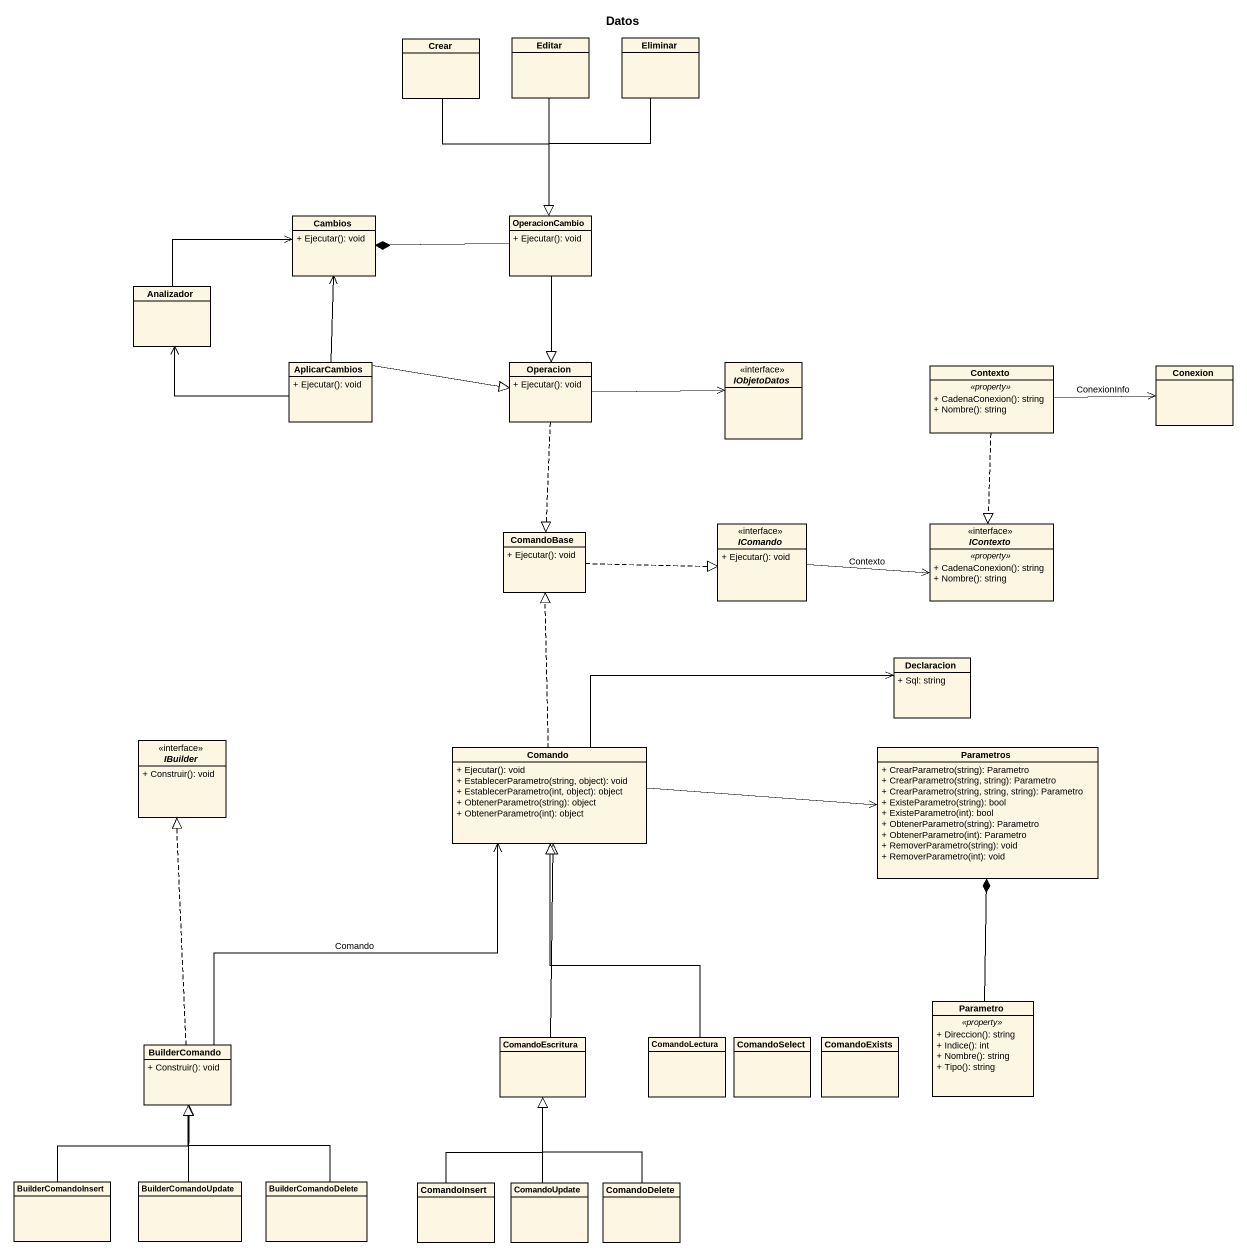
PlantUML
@startuml
title Datos
hide circle
hide empty members
skinparam classAttributeIconSize 0
class Crear
class Editar
class Eliminar
class Cambios {
  + Ejecutar(): void
}
class OperacionCambio {
  + Ejecutar(): void
}
class Analizador
class AplicarCambios {
  + Ejecutar(): void
}
class Operacion {
  + Ejecutar(): void
}
interface IObjetoDatos
class Contexto {
  .. <<property>> ..
  + CadenaConexion(): string
  + Nombre(): string
}
class Conexion
class ComandoBase {
  + Ejecutar(): void
}
interface IComando {
  + Ejecutar(): void
}
interface IContexto {
  .. <<property>> ..
  + CadenaConexion(): string
  + Nombre(): string
}
class Declaracion {
  + Sql: string
}
interface IBuilder {
  + Construir(): void
}
class Comando {
  + Ejecutar(): void
  + EstablecerParametro(string, object): void
  + EstablecerParametro(int, object): object
  + ObtenerParametro(string): object
  + ObtenerParametro(int): object
}
class Parametros {
  + CrearParametro(string): Parametro
  + CrearParametro(string, string): Parametro
  + CrearParametro(string, string, string): Parametro
  + ExisteParametro(string): bool
  + ExisteParametro(int): bool
  + ObtenerParametro(string): Parametro
  + ObtenerParametro(int): Parametro
  + RemoverParametro(string): void
  + RemoverParametro(int): void
}
class Parametro {
  .. <<property>> ..
  + Direccion(): string
  + Indice(): int
  + Nombre(): string
  + Tipo(): string
}
class BuilderComando {
  + Construir(): void
}
class ComandoEscritura
class ComandoLectura
class ComandoSelect
class ComandoExists
class BuilderComandoInsert
class BuilderComandoUpdate
class BuilderComandoDelete
class ComandoInsert
class ComandoUpdate
class ComandoDelete
Crear --|> OperacionCambio
Editar --|> OperacionCambio
Eliminar --|> OperacionCambio
OperacionCambio -left-* Cambios
OperacionCambio --|> Operacion
Analizador -right-> Cambios
AplicarCambios -up-> Cambios
AplicarCambios -left-> Analizador
AplicarCambios -right-|> Operacion
Operacion -right-> IObjetoDatos
Operacion ..|> ComandoBase
Contexto -right-> Conexion : ConexionInfo
Contexto ..|> IContexto
ComandoBase .right.|> IComando
IComando -right-> IContexto : Contexto
Comando .up.|> ComandoBase
Comando -right-> Declaracion
Comando -right-> Parametros
Parametro -up-* Parametros
BuilderComando .up.|> IBuilder
BuilderComando -up-> Comando : Comando
ComandoEscritura -up-|> Comando
ComandoLectura -up-|> Comando
BuilderComandoInsert -up-|> BuilderComando
BuilderComandoUpdate -up-|> BuilderComando
BuilderComandoDelete -up-|> BuilderComando
ComandoInsert -up-|> ComandoEscritura
ComandoUpdate -up-|> ComandoEscritura
ComandoDelete -up-|> ComandoEscritura
@enduml
